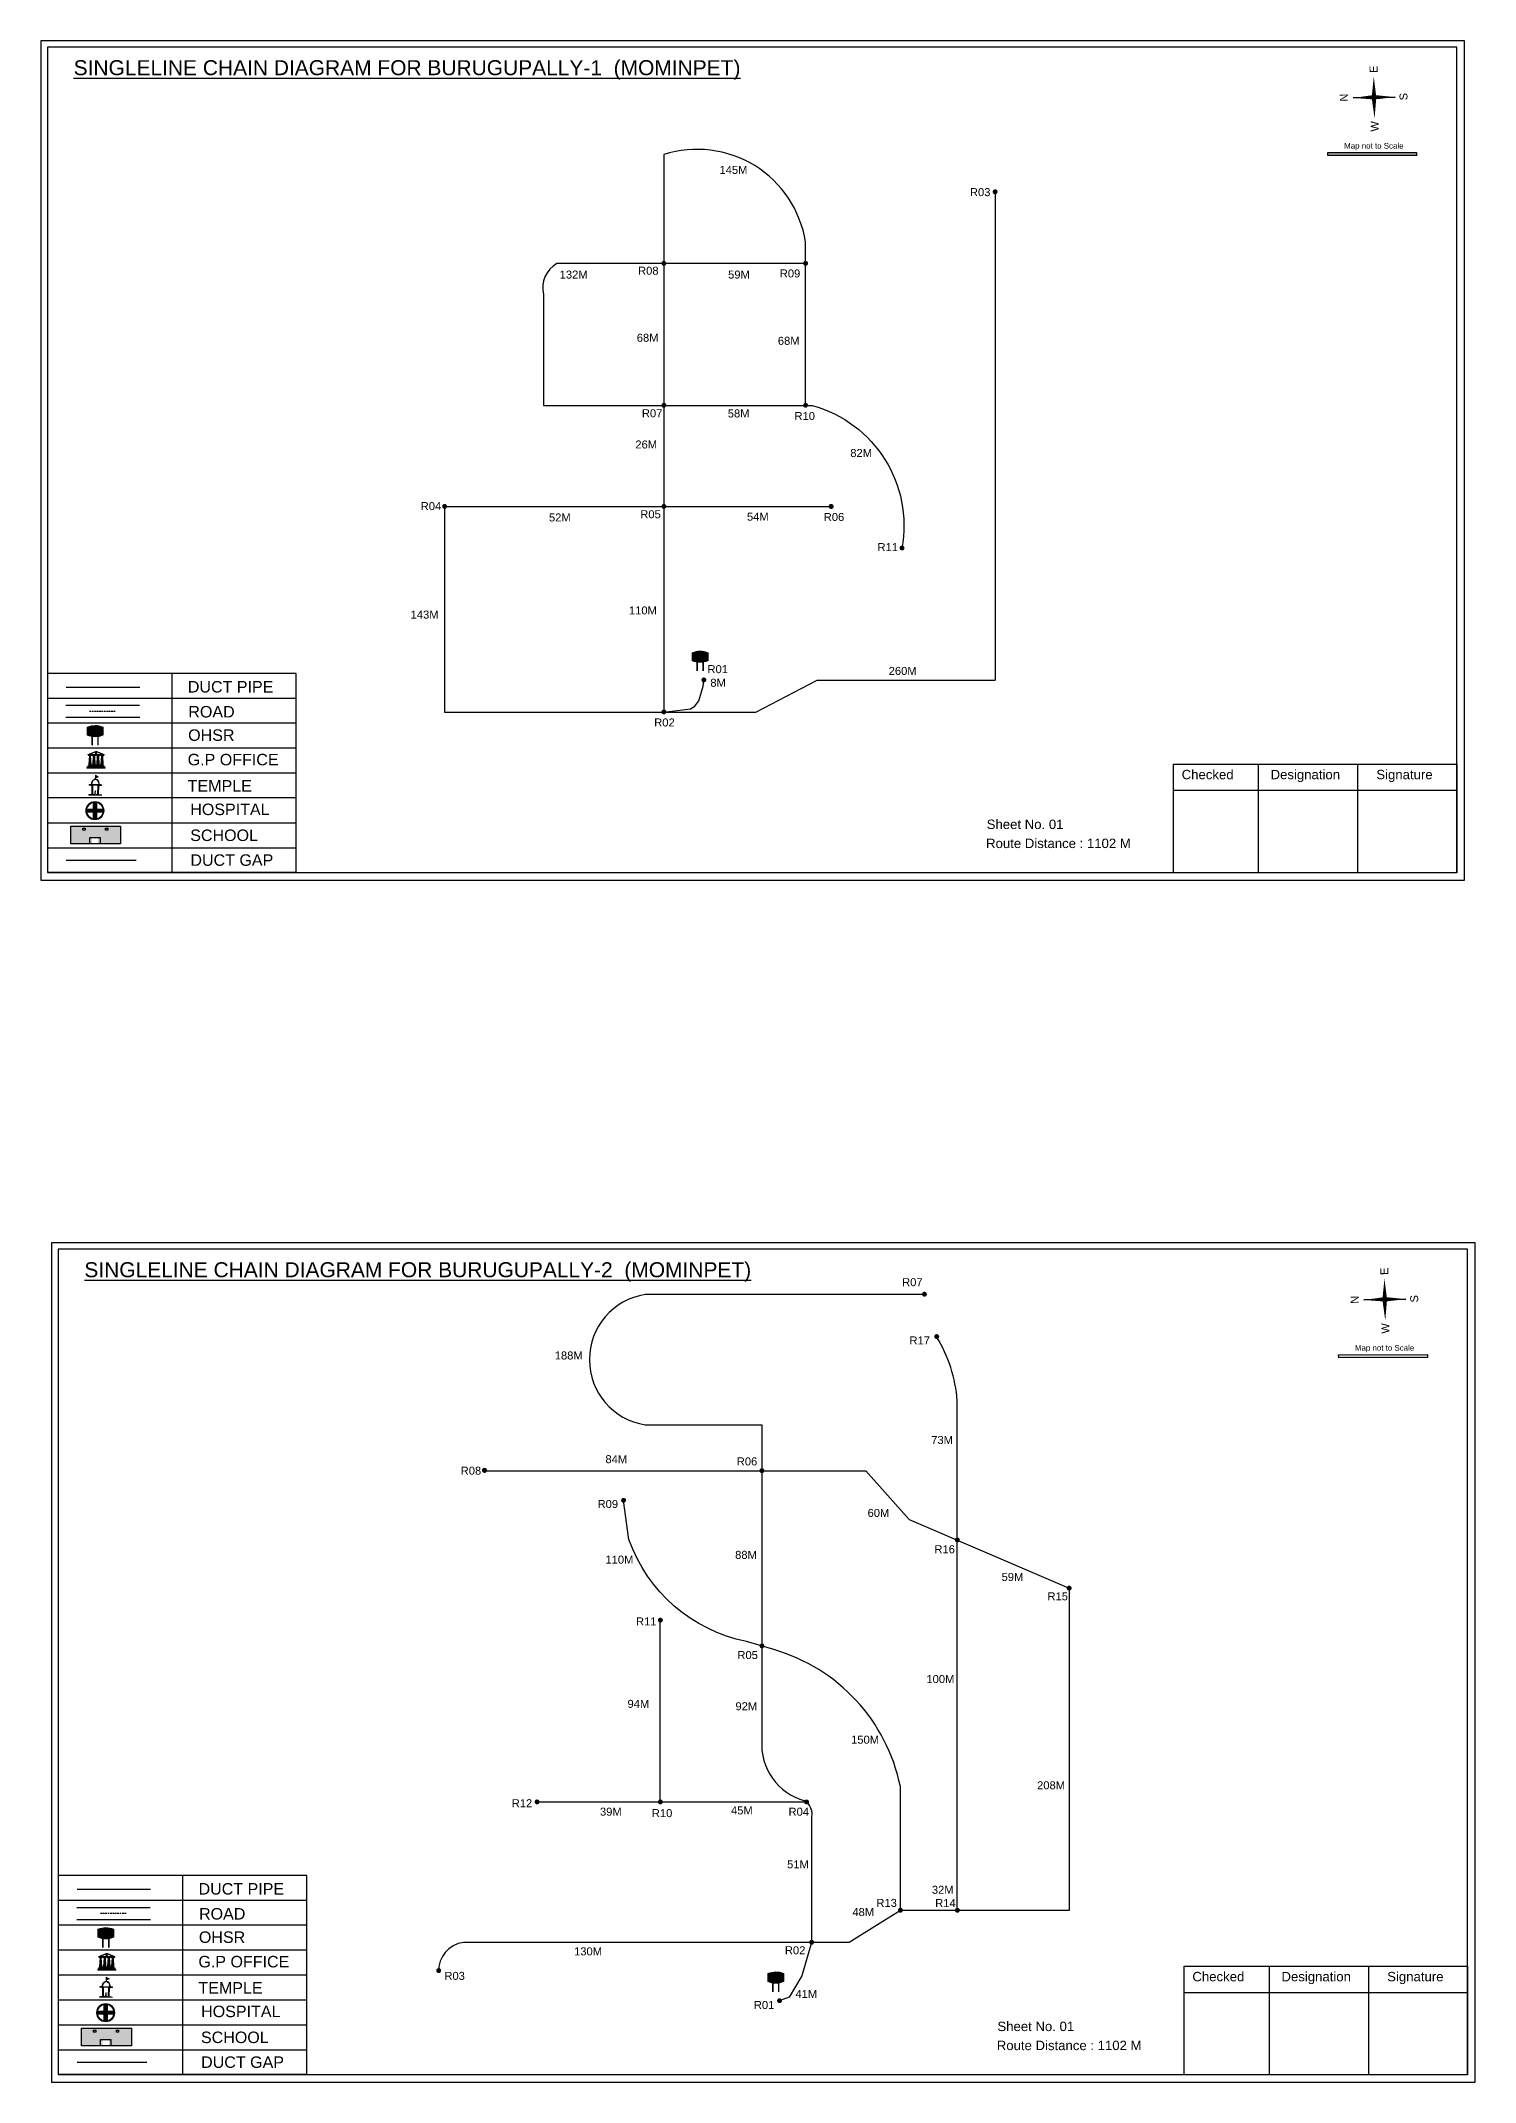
# Model space of a CAD drawing. Header units: inches. Extents: x 1684 to 5443, y 643 to 3286.
# Drawn here: x 1684 to 2581, y 2011 to 3286 of the extents above; entities that cross this region are included whole.
import ezdxf

# ---------------------------------------------------------------- set-up
doc = ezdxf.new("R2010")
doc.units = ezdxf.units.IN
doc.header["$MEASUREMENT"] = 0
doc.linetypes.add('DASHEDX2', pattern=[1.5, 1, -0.5])
for name, color, linetype in [('LANDMARK', 7, 'Continuous'), ('OHT', 7, 'Continuous'), ('pipe', 5, 'Continuous')]:
    doc.layers.add(name, color=color, linetype=linetype)
doc.styles.get("Standard").update_dxf_attribs({"font": 'arial.ttf'})

# ---------------------------------------------------------------- blocks, each defined once
blk = doc.blocks.new('OHT')
at = {"linetype": 'Continuous', "lineweight": 0, "true_color": 0x0ffffc}
blk.add_hatch(color=4, dxfattribs=at).paths.add_polyline_path([(0.01, 1), (0, 1, 0.101323), (-0.4, 0.92), (-0.4, 0.52, 0.194075), (0.4, 0.52), (0.4, 0.92, 0.097877)])
at = {"color": 4, "linetype": 'Continuous', "lineweight": 0, "true_color": 0x0ffffc, "flags": 128}
for points in [[(-0.4, 0.52), (-0.4, 0.92)], [(0.4, 0.52), (0.4, 0.92)]]:
    blk.add_lwpolyline(points, dxfattribs=at)
at = {"color": 4, "linetype": 'Continuous', "lineweight": 0, "true_color": 0x0ffffc, "const_width": 0.075, "flags": 128}
for points in [[(-0.15, 0), (-0.15, 0.48)], [(0.15, 0), (0.15, 0.47)]]:
    blk.add_lwpolyline(points, dxfattribs=at)
at = {"color": 4, "linetype": 'Continuous', "lineweight": 0, "true_color": 0x0ffffc}
for centre, radius, start, end in [((0.01, -0.02), 1.02, 67.3109, 113.4711), ((0, 1.51), 1.07, 247.7682, 291.7007)]:
    blk.add_arc(centre, radius, start, end, dxfattribs=at)
blk = doc.blocks.new('Government_Office')
at = {"linetype": 'Continuous', "lineweight": 0, "true_color": 0xff0000}
for points in [[(-0.5, 0.05), (0.5, 0.05), (0.5, 0), (-0.5, 0)], [(-0.45, 0.08), (-0.45, 0.12), (0.45, 0.12), (0.45, 0.08)], [(-0.4, 0.14), (-0.4, 0.18), (0.4, 0.18), (0.4, 0.14)]]:
    blk.add_hatch(color=1, dxfattribs=at).paths.add_polyline_path(points)
h = blk.add_hatch(color=1, dxfattribs=at)
h.paths.add_polyline_path([(0.44, 0.72), (0.45, 0.75), (0, 0.93), (-0.45, 0.75), (-0.44, 0.72)])
h.paths.add_polyline_path([(0.36, 0.75), (-0.36, 0.75), (0, 0.9)], flags=16)
h.paths.add_polyline_path([(0, 0.78, -1), (0, 0.87, -1)], flags=0)
h = blk.add_hatch(color=1, dxfattribs=at)
edge = h.paths.add_edge_path()
edge.add_line((-0.27, 0.2), (-0.3, 0.68))
edge.add_line((-0.3, 0.68), (-0.29, 0.68))
edge.add_arc((-0.28, 0.69), 0.0176, 225.304, 441.5659)
edge.add_line((-0.28, 0.7), (-0.39, 0.7))
edge.add_arc((-0.39, 0.69), 0.0176, 98.4341, 314.696)
edge.add_line((-0.38, 0.68), (-0.37, 0.68))
edge.add_line((-0.37, 0.68), (-0.4, 0.2))
edge.add_line((-0.4, 0.2), (-0.27, 0.2))
h = blk.add_hatch(color=1, dxfattribs=at)
edge = h.paths.add_edge_path()
edge.add_line((-0.05, 0.2), (-0.07, 0.68))
edge.add_line((-0.07, 0.68), (-0.07, 0.68))
edge.add_arc((-0.05, 0.69), 0.0176, 225.304, 441.5659)
edge.add_line((-0.05, 0.7), (-0.17, 0.7))
edge.add_arc((-0.17, 0.69), 0.0176, 98.4341, 314.696)
edge.add_line((-0.16, 0.68), (-0.15, 0.68))
edge.add_line((-0.15, 0.68), (-0.18, 0.2))
edge.add_line((-0.18, 0.2), (-0.05, 0.2))
h = blk.add_hatch(color=1, dxfattribs=at)
edge = h.paths.add_edge_path()
edge.add_arc((0, 0.83), 0.0467, 90, 270)
edge.add_arc((0, 0.83), 0.0467, 270, 450)
h = blk.add_hatch(color=1, dxfattribs=at)
edge = h.paths.add_edge_path()
edge.add_line((0.18, 0.2), (0.15, 0.68))
edge.add_line((0.15, 0.68), (0.16, 0.68))
edge.add_arc((0.17, 0.69), 0.0176, 225.304, 441.5659)
edge.add_line((0.17, 0.7), (0.05, 0.7))
edge.add_arc((0.05, 0.69), 0.0176, 98.4341, 314.696)
edge.add_line((0.07, 0.68), (0.07, 0.68))
edge.add_line((0.07, 0.68), (0.05, 0.2))
edge.add_line((0.05, 0.2), (0.18, 0.2))
h = blk.add_hatch(color=1, dxfattribs=at)
edge = h.paths.add_edge_path()
edge.add_line((0.4, 0.2), (0.37, 0.68))
edge.add_line((0.37, 0.68), (0.38, 0.68))
edge.add_arc((0.39, 0.69), 0.0176, 225.304, 441.5659)
edge.add_line((0.4, 0.7), (0.28, 0.7))
edge.add_arc((0.28, 0.69), 0.0176, 98.4341, 314.696)
edge.add_line((0.29, 0.68), (0.3, 0.68))
edge.add_line((0.3, 0.68), (0.27, 0.2))
edge.add_line((0.27, 0.2), (0.4, 0.2))
at = {"color": 1, "linetype": 'Continuous', "lineweight": 0, "true_color": 0xff0000, "flags": 128}
for points in [[(-0.5, 0.05), (0.5, 0.05), (0.5, 0), (-0.5, 0)], [(-0.45, 0.75), (-0.44, 0.72), (0.44, 0.72), (0.45, 0.75), (0, 0.93)], [(-0.45, 0.08), (-0.45, 0.12), (0.45, 0.12), (0.45, 0.08)], [(-0.4, 0.14), (-0.4, 0.18), (0.4, 0.18), (0.4, 0.14)], [(-0.36, 0.75), (0.36, 0.75), (0, 0.9)]]:
    blk.add_lwpolyline(points, close=True, dxfattribs=at)
for points in [[(-0.27, 0.2), (-0.3, 0.68), (-0.29, 0.68, 1.379694), (-0.28, 0.7), (-0.39, 0.7, 1.379694), (-0.38, 0.68), (-0.37, 0.68), (-0.4, 0.2)], [(-0.05, 0.2), (-0.07, 0.68), (-0.07, 0.68, 1.379694), (-0.05, 0.7), (-0.17, 0.7, 1.379694), (-0.16, 0.68), (-0.15, 0.68), (-0.18, 0.2)], [(0, 0.87, 1), (0, 0.78, 1)], [(0.18, 0.2), (0.15, 0.68), (0.16, 0.68, 1.379694), (0.17, 0.7), (0.05, 0.7, 1.379694), (0.07, 0.68), (0.07, 0.68), (0.05, 0.2)], [(0.4, 0.2), (0.37, 0.68), (0.38, 0.68, 1.379694), (0.4, 0.7), (0.28, 0.7, 1.379694), (0.29, 0.68), (0.3, 0.68), (0.27, 0.2)]]:
    blk.add_lwpolyline(points, format="xyb", close=True, dxfattribs=at)
blk = doc.blocks.new('Temple')
at = {"linetype": 'Continuous', "lineweight": 0, "true_color": 0xff0000}
h = blk.add_hatch(color=1, dxfattribs=at)
edge = h.paths.add_edge_path()
edge.add_line((0.17, 0.49), (0.22, 0.49))
edge.add_line((0.22, 0.49), (0.22, 0.5))
edge.add_line((0.22, 0.5), (0.31, 0.5))
edge.add_line((0.31, 0.5), (0.31, 0.53))
edge.add_line((0.31, 0.53), (0.26, 0.53))
edge.add_line((0.26, 0.53), (0.26, 0.54))
edge.add_line((0.26, 0.54), (0.2, 0.54))
edge.add_spline(control_points=[(0.2, 0.54), (0.2, 0.59), (0.19, 0.64), (0.14, 0.74), (0.09, 0.79), (0.03, 0.8), (0.02, 0.81), (0.01, 0.81)], knot_values=[4.712389, 4.712389, 4.712389, 4.712389, 5.278166, 5.278166, 6.117402, 6.117402, 6.223801, 6.223801, 6.223801, 6.223801], degree=3, periodic=0)
edge.add_line((0.01, 0.81), (0.01, 0.79))
edge.add_line((0.01, 0.79), (-0.01, 0.79))
edge.add_line((-0.01, 0.79), (-0.01, 0.81))
edge.add_spline(control_points=[(-0.01, 0.81), (-0.05, 0.8), (-0.1, 0.78), (-0.17, 0.7), (-0.2, 0.63), (-0.2, 0.55), (-0.2, 0.55), (-0.2, 0.54)], knot_values=[6.343965, 6.343965, 6.343965, 6.343965, 6.956638, 6.956638, 7.795874, 7.795874, 7.853982, 7.853982, 7.853982, 7.853982], degree=3, periodic=0)
edge.add_line((-0.2, 0.54), (-0.26, 0.54))
edge.add_line((-0.26, 0.54), (-0.26, 0.53))
edge.add_line((-0.26, 0.53), (-0.31, 0.53))
edge.add_line((-0.31, 0.53), (-0.31, 0.5))
edge.add_line((-0.31, 0.5), (-0.22, 0.5))
edge.add_line((-0.22, 0.5), (-0.22, 0.49))
edge.add_line((-0.22, 0.49), (-0.17, 0.49))
edge.add_line((-0.17, 0.49), (-0.17, 0.07))
edge.add_arc((-0.2, 0.07), 0.03, -90, 0, ccw=False)
edge.add_line((-0.2, 0.04), (-0.26, 0.04))
edge.add_line((-0.26, 0.04), (-0.26, 0.03))
edge.add_line((-0.26, 0.03), (-0.31, 0.03))
edge.add_line((-0.31, 0.03), (-0.31, 0))
edge.add_line((-0.31, 0), (0.31, 0))
edge.add_line((0.31, 0), (0.31, 0.03))
edge.add_line((0.31, 0.03), (0.26, 0.03))
edge.add_line((0.26, 0.03), (0.26, 0.04))
edge.add_line((0.26, 0.04), (0.2, 0.04))
edge.add_arc((0.2, 0.07), 0.03, 180, 270, ccw=False)
edge.add_line((0.17, 0.07), (0.17, 0.49))
h.paths.add_polyline_path([(0.12, 0.07, -0.414214), (0.1, 0.04), (0.05, 0.04), (0.05, 0.03), (-0.05, 0.03), (-0.05, 0.04), (-0.1, 0.04, -0.414214), (-0.12, 0.07), (-0.12, 0.5), (0.12, 0.5)], flags=16)
edge = h.paths.add_edge_path(flags=16)
edge.add_ellipse((0, 0.54), major_axis=(0, 0.242), ratio=0.722808, start_angle=270, end_angle=450, ccw=False)
edge.add_line((0.17, 0.54), (-0.17, 0.54))
h.paths.add_polyline_path([(0.01, 0.23), (0.01, 0.07), (-0.01, 0.07), (-0.01, 0.23)], flags=0)
at = {"linetype": 'Continuous', "lineweight": 0, "true_color": 0xe66000}
blk.add_hatch(color=32, dxfattribs=at).paths.add_polyline_path([(-0.01, 1), (0.15, 0.93), (0, 0.85)])
at = {"linetype": 'Continuous', "lineweight": 0, "true_color": 0xff0000}
h = blk.add_hatch(color=1, dxfattribs=at)
edge = h.paths.add_edge_path()
edge.add_line((0.01, 0.86), (0, 0.85))
edge.add_line((0, 0.85), (0, 0.93))
edge.add_line((0, 0.93), (-0.01, 0.93))
edge.add_line((-0.01, 0.93), (-0.01, 0.81))
edge.add_spline(control_points=[(-0.01, 0.81), (0, 0.81), (0, 0.81), (0.01, 0.81)], knot_values=[6.223801, 6.223801, 6.223801, 6.223801, 6.343965, 6.343965, 6.343965, 6.343965], degree=3, periodic=0)
edge.add_line((0.01, 0.81), (0.01, 0.86))
h = blk.add_hatch(color=1, dxfattribs=at)
edge = h.paths.add_edge_path()
edge.add_line((0.01, 0.79), (0.01, 0.81))
edge.add_spline(control_points=[(0.01, 0.81), (0, 0.81), (0, 0.81), (-0.01, 0.81)], knot_values=[6.223801, 6.223801, 6.223801, 6.223801, 6.343965, 6.343965, 6.343965, 6.343965], degree=3, periodic=0)
edge.add_line((-0.01, 0.81), (-0.01, 0.79))
edge.add_line((-0.01, 0.79), (0.01, 0.79))
at = {"color": 1, "linetype": 'Continuous', "lineweight": 0, "true_color": 0xff0000, "flags": 128}
blk.add_lwpolyline([(0.2, 0.54), (0.26, 0.54), (0.26, 0.53), (0.31, 0.53), (0.31, 0.5), (0.22, 0.5), (0.22, 0.49), (0.17, 0.49), (0.17, 0.07, 0.414214), (0.2, 0.04), (0.26, 0.04), (0.26, 0.03), (0.31, 0.03), (0.31, 0), (-0.31, 0), (-0.31, 0.03), (-0.26, 0.03), (-0.26, 0.04), (-0.2, 0.04, 0.414214), (-0.17, 0.07), (-0.17, 0.49), (-0.22, 0.49), (-0.22, 0.5), (-0.31, 0.5), (-0.31, 0.53), (-0.26, 0.53), (-0.26, 0.54), (-0.2, 0.54)], format="xyb", dxfattribs=at)
blk.add_lwpolyline([(-0.17, 0.54), (0.17, 0.54)], dxfattribs=at)
blk.add_lwpolyline([(0.12, 0.5), (0.12, 0.07, -0.414214), (0.1, 0.04), (0.05, 0.04), (0.05, 0.03), (-0.05, 0.03), (-0.05, 0.04), (-0.1, 0.04, -0.414214), (-0.12, 0.07), (-0.12, 0.5)], format="xyb", close=True, dxfattribs=at)
at = {"color": 32, "linetype": 'Continuous', "lineweight": 0, "true_color": 0xe66000, "flags": 128}
blk.add_lwpolyline([(-0.01, 1), (0.15, 0.93), (0, 0.85), (-0.01, 1)], dxfattribs=at)
at = {"color": 1, "linetype": 'Continuous', "lineweight": 0, "true_color": 0xff0000, "flags": 128}
for points in [[(0.01, 0.93), (-0.01, 0.93), (-0.01, 0.79), (0.01, 0.79)], [(0.01, 0.23), (-0.01, 0.23), (-0.01, 0.07), (0.01, 0.07)]]:
    blk.add_lwpolyline(points, close=True, dxfattribs=at)
at = {"color": 1, "linetype": 'Continuous', "lineweight": 0, "true_color": 0xff0000}
blk.add_ellipse((0, 0.54), major_axis=(0, 0.242), ratio=0.722808, start_param=4.712389, end_param=7.853982, dxfattribs=at)
blk.add_open_spline([(0.2, 0.54), (0.2, 0.59), (0.19, 0.64), (0.14, 0.74), (0.09, 0.79), (-0.02, 0.82), (-0.08, 0.79), (-0.17, 0.7), (-0.2, 0.63), (-0.2, 0.55), (-0.2, 0.55), (-0.2, 0.54)], degree=3, knots=[4.712389, 4.712389, 4.712389, 4.712389, 5.278166, 5.278166, 6.117402, 6.117402, 6.956638, 6.956638, 7.795874, 7.795874, 7.853982, 7.853982, 7.853982, 7.853982], dxfattribs=at)
blk = doc.blocks.new('*U9')
at = {"color": 0, "linetype": 'DASHEDX2', "transparency": 16777216}
blk.add_line((-8.2, 0), (8, 0), dxfattribs=at)
blk = doc.blocks.new('Hospital')
at = {"linetype": 'Continuous', "lineweight": 0, "true_color": 0x000000}
h = blk.add_hatch(color=18, dxfattribs=at)
h.paths.add_polyline_path([(-0.5, 0, 1), (0.5, 0, 1)])
h.paths.add_polyline_path([(0.45, 0, -1), (-0.45, 0, -1)], flags=16)
at = {"linetype": 'Continuous', "true_color": 0xff0000}
blk.add_hatch(color=1, dxfattribs=at).paths.add_polyline_path([(-0.39, 0.08), (-0.08, 0.08), (-0.08, 0.39), (0.08, 0.39), (0.08, 0.08), (0.39, 0.08), (0.39, -0.08), (0.08, -0.08), (0.08, -0.39), (-0.08, -0.39), (-0.08, -0.08), (-0.39, -0.08)])
at = {"color": 1, "linetype": 'Continuous', "true_color": 0xff0000, "flags": 128}
blk.add_lwpolyline([(-0.39, 0.08), (-0.08, 0.08), (-0.08, 0.39), (0.08, 0.39), (0.08, 0.08), (0.39, 0.08), (0.39, -0.08), (0.08, -0.08), (0.08, -0.39), (-0.08, -0.39), (-0.08, -0.08), (-0.39, -0.08)], close=True, dxfattribs=at)
at = {"color": 18, "linetype": 'Continuous', "lineweight": 0, "true_color": 0x000000}
for radius in [0.5, 0.446]:
    blk.add_circle((0, 0), radius, dxfattribs=at)
blk = doc.blocks.new('*U11')
at = {"color": 0, "linetype": 'DASHEDX2', "transparency": 16777216}
blk.add_line((-8.2, 0), (8, 0), dxfattribs=at)

msp = doc.modelspace()

# ---------------------------------------------------------------- hatches: boundary and pattern name
at = {"true_color": 0x0093dd}
h = msp.add_hatch(color=142, dxfattribs=at)
h.dxf.hatch_style = 1
h.paths.add_polyline_path([(2488.6, 3216.4), (2488.6, 3214.5), (2544.1, 3214.7), (2544.1, 3216.5)])
at = {"ltscale": 0.5}
h = msp.add_hatch(color=5, dxfattribs=at)
h.dxf.hatch_style = 1
h.paths.add_polyline_path([(2282.1, 3191.9, 1), (2279, 3191.9, 1)])
h = msp.add_hatch(color=5, dxfattribs=at)
h.dxf.hatch_style = 1
h.paths.add_polyline_path([(2075, 3147.2, 1), (2071.9, 3147.2, 1)])
h = msp.add_hatch(color=5, dxfattribs=at)
h.dxf.hatch_style = 1
h.paths.add_polyline_path([(2163.6, 3147.2, 1), (2160.5, 3147.2, 1)])
h = msp.add_hatch(color=5, dxfattribs=at)
h.dxf.hatch_style = 1
h.paths.add_polyline_path([(2075, 3058.5, 1), (2071.9, 3058.5, 1)])
h = msp.add_hatch(color=5, dxfattribs=at)
h.dxf.hatch_style = 1
h.paths.add_polyline_path([(2163.6, 3058.5, 1), (2160.5, 3058.5, 1)])
h = msp.add_hatch(color=5, dxfattribs=at)
h.dxf.hatch_style = 1
h.paths.add_polyline_path([(1937.9, 2995.3, 1), (1934.8, 2995.3, 1)])
h = msp.add_hatch(color=5, dxfattribs=at)
h.dxf.hatch_style = 1
h.paths.add_polyline_path([(2075, 2995.3, 1), (2071.9, 2995.3, 1)])
h = msp.add_hatch(color=5, dxfattribs=at)
h.dxf.hatch_style = 1
h.paths.add_polyline_path([(2179.6, 2995.3, 1), (2176.4, 2995.3, 1)])
h = msp.add_hatch(color=5, dxfattribs=at)
h.dxf.hatch_style = 1
h.paths.add_polyline_path([(2223.9, 2969.3, 1), (2220.8, 2969.3, 1)])
h = msp.add_hatch(color=5, dxfattribs=at)
h.dxf.hatch_style = 1
h.paths.add_polyline_path([(2100, 2886.9, 1), (2096.9, 2886.9, 1)])
h = msp.add_hatch(color=5, dxfattribs=at)
h.dxf.hatch_style = 1
h.paths.add_polyline_path([(2075, 2866.9, 1), (2071.9, 2866.9, 1)])
at = {"true_color": 0xc8c92d}
h = msp.add_hatch(color=52, dxfattribs=at)
h.dxf.hatch_style = 1
h.paths.add_polyline_path([(1708.8, 2795.5), (1702.7, 2795.5), (1702.7, 2784.4), (1708.8, 2784.4)])
h.paths.add_polyline_path([(1733.7, 2795.5), (1727.5, 2795.5), (1727.5, 2784.4), (1733.7, 2784.4)])
at = {"true_color": 0x293189}
h = msp.add_hatch(color=177, dxfattribs=at)
h.dxf.hatch_style = 1
h.paths.add_polyline_path([(1727.5, 2795.5), (1708.8, 2795.5), (1708.8, 2784.4), (1715.8, 2784.4), (1715.8, 2788), (1719.7, 2788), (1719.7, 2784.4), (1727.5, 2784.4)])
h.paths.add_polyline_path([(1711.5, 2793), (1710.1, 2793), (1710.1, 2794.2), (1711.5, 2794.2)], flags=16)
h.paths.add_polyline_path([(1724.4, 2793), (1724.4, 2794.2), (1725.7, 2794.2), (1725.7, 2793)], flags=16)
at = {"ltscale": 0.5}
h = msp.add_hatch(color=5, dxfattribs=at)
h.dxf.hatch_style = 1
h.paths.add_polyline_path([(2237.9, 2503, 1), (2234.8, 2503, 1)])
h = msp.add_hatch(color=5, dxfattribs=at)
h.dxf.hatch_style = 1
h.paths.add_polyline_path([(2245.6, 2476.5, 1), (2242.5, 2476.5, 1)])
at = {"true_color": 0x0093dd}
h = msp.add_hatch(color=142, dxfattribs=at)
h.dxf.hatch_style = 1
h.paths.add_polyline_path([(2495.3, 2465.2), (2495.4, 2463.3), (2550.9, 2463.5), (2550.9, 2465.3)])
at = {"ltscale": 0.5}
h = msp.add_hatch(color=5, dxfattribs=at)
h.dxf.hatch_style = 1
h.paths.add_polyline_path([(1962.9, 2392.9, 1), (1959.7, 2392.9, 1)])
h = msp.add_hatch(color=5, dxfattribs=at)
h.dxf.hatch_style = 1
h.paths.add_polyline_path([(2136.3, 2392.7, 1), (2133.2, 2392.7, 1)])
h = msp.add_hatch(color=5, dxfattribs=at)
h.dxf.hatch_style = 1
h.paths.add_polyline_path([(2049.8, 2374.2, 1), (2046.7, 2374.2, 1)])
h = msp.add_hatch(color=5, dxfattribs=at)
h.dxf.hatch_style = 1
h.paths.add_polyline_path([(2258.5, 2349.4, 1), (2255.4, 2349.4, 1)])
h = msp.add_hatch(color=5, dxfattribs=at)
h.dxf.hatch_style = 1
h.paths.add_polyline_path([(2328.4, 2319.3, 1), (2325.3, 2319.3, 1)])
h = msp.add_hatch(color=5, dxfattribs=at)
h.dxf.hatch_style = 1
h.paths.add_polyline_path([(2072.8, 2299.3, 1), (2069.7, 2299.3, 1)])
h = msp.add_hatch(color=5, dxfattribs=at)
h.dxf.hatch_style = 1
h.paths.add_polyline_path([(2136.3, 2283.2, 1), (2133.2, 2283.2, 1)])
h = msp.add_hatch(color=5, dxfattribs=at)
h.dxf.hatch_style = 1
h.paths.add_polyline_path([(1995.7, 2185.7, 1), (1992.6, 2185.7, 1)])
h = msp.add_hatch(color=5, dxfattribs=at)
h.dxf.hatch_style = 1
h.paths.add_polyline_path([(2072.8, 2185.7, 1), (2069.7, 2185.7, 1)])
h = msp.add_hatch(color=5, dxfattribs=at)
h.dxf.hatch_style = 1
h.paths.add_polyline_path([(2164.2, 2185.7, 1), (2161.1, 2185.7, 1)])
h = msp.add_hatch(color=5, dxfattribs=at)
h.dxf.hatch_style = 1
h.paths.add_polyline_path([(2222.9, 2118, 1), (2219.8, 2118, 1)])
h = msp.add_hatch(color=5, dxfattribs=at)
h.dxf.hatch_style = 1
h.paths.add_polyline_path([(2258.5, 2118, 1), (2255.4, 2118, 1)])
h = msp.add_hatch(color=5, dxfattribs=at)
h.dxf.hatch_style = 1
h.paths.add_polyline_path([(2167.4, 2098, 1), (2164.3, 2098, 1)])
h = msp.add_hatch(color=5, dxfattribs=at)
h.dxf.hatch_style = 1
h.paths.add_polyline_path([(1934.2, 2080.3, 1), (1931.1, 2080.3, 1)])
h = msp.add_hatch(color=5, dxfattribs=at)
h.dxf.hatch_style = 1
h.paths.add_polyline_path([(2147.3, 2061.5, 1), (2144.2, 2061.5, 1)])
at = {"true_color": 0xc8c92d}
h = msp.add_hatch(color=52, dxfattribs=at)
h.dxf.hatch_style = 1
h.paths.add_polyline_path([(1715.5, 2044.3), (1709.4, 2044.3), (1709.4, 2033.2), (1715.5, 2033.2)])
h.paths.add_polyline_path([(1740.4, 2044.3), (1734.2, 2044.3), (1734.2, 2033.2), (1740.4, 2033.2)])
at = {"true_color": 0x293189}
h = msp.add_hatch(color=177, dxfattribs=at)
h.dxf.hatch_style = 1
h.paths.add_polyline_path([(1734.2, 2044.3), (1715.5, 2044.3), (1715.5, 2033.2), (1722.6, 2033.2), (1722.6, 2036.8), (1726.4, 2036.8), (1726.4, 2033.2), (1734.2, 2033.2)])
h.paths.add_polyline_path([(1718.2, 2041.8), (1716.8, 2041.8), (1716.8, 2043), (1718.2, 2043)], flags=16)
h.paths.add_polyline_path([(1731.1, 2041.8), (1731.1, 2043), (1732.5, 2043), (1732.5, 2041.8)], flags=16)

# ---------------------------------------------------------------- linework, layer by layer
for p, q in [((2530.7, 3251.1), (2504.4, 3250.6)), ((2504.4, 3250.6), (2530.7, 3251.1)), ((2530.7, 3251.1), (2504.4, 3250.6)), ((2517.6, 3250.9), (2530.7, 3251.1)), ((1688, 2890.9), (1688, 2767.7)), ((1765.7, 2890.9), (1765.7, 2766.5)), ((1843.5, 2875.3), (1688, 2875.3)), ((1699.6, 2871), (1745.5, 2871)), ((1843.5, 2859.8), (1688, 2859.8)), ((1699.6, 2863.5), (1745.8, 2863.5)), ((1843.5, 2844.2), (1688, 2844.2)), ((1843.5, 2828.7), (1688, 2828.7)), ((1843.5, 2813.1), (1688, 2813.1)), ((1688, 2797.6), (1843.5, 2797.6)), ((1688, 2782), (1843.5, 2782)), ((1688, 2767.7), (1688, 2766.5)), ((1688, 2767.4), (1688, 2766.5)), ((1843.5, 2766.5), (1688, 2766.5)), ((2537.4, 2499.9), (2511.1, 2499.4)), ((2511.1, 2499.4), (2537.4, 2499.9)), ((2537.4, 2499.9), (2511.1, 2499.4)), ((2524.3, 2499.7), (2537.4, 2499.9)), ((1694.7, 2139.7), (1694.7, 2016.5)), ((1772.5, 2139.7), (1772.5, 2015.3)), ((1850.2, 2124.1), (1694.7, 2124.1)), ((1706.3, 2119.8), (1752.2, 2119.8)), ((1850.2, 2108.6), (1694.7, 2108.6)), ((1706.3, 2112.3), (1752.5, 2112.3)), ((1850.2, 2093), (1694.7, 2093)), ((1850.2, 2077.5), (1694.7, 2077.5)), ((1850.2, 2061.9), (1694.7, 2061.9)), ((1694.7, 2046.4), (1850.2, 2046.4)), ((1694.7, 2030.8), (1850.2, 2030.8)), ((1694.7, 2016.5), (1694.7, 2015.3)), ((1694.7, 2016.2), (1694.7, 2015.3)), ((1850.2, 2015.3), (1694.7, 2015.3))]:
    msp.add_line(p, q)
at = {"color": 1}
for p, q in [((2504.4, 3250.6), (2517.6, 3250.9)), ((2511.1, 2499.4), (2524.3, 2499.7))]:
    msp.add_line(p, q, dxfattribs=at)
at = {"color": 242, "true_color": 0xcd2027}
for p, q in [((2445, 2834.3), (2445, 2766.4)), ((2507.2, 2834.3), (2507.2, 2766.4)), ((2392.1, 2817.9), (2569.3, 2817.9)), ((2451.8, 2083.1), (2451.8, 2015.2)), ((2514, 2083.1), (2514, 2015.2)), ((2398.8, 2066.7), (2576, 2066.7))]:
    msp.add_line(p, q, dxfattribs=at)
for points in [[(1683.9, 3286.3), (1683.9, 2761.8), (2574, 2761.8), (2574, 3286.3)], [(1688, 3282.2), (1688, 2766.5), (2569.3, 2766.5), (2569.3, 3282.2)], [(1733.7, 2795.5), (1733.7, 2784.4), (1702.7, 2784.4), (1702.7, 2795.5)], [(1711.5, 2794.2), (1711.5, 2793), (1710.1, 2793), (1710.1, 2794.2)], [(1724.4, 2793), (1724.4, 2794.2), (1725.7, 2794.2), (1725.7, 2793)], [(1690.6, 2535.1), (1690.6, 2010.6), (2580.7, 2010.6), (2580.7, 2535.1)], [(1694.7, 2531.1), (1694.7, 2015.3), (2576, 2015.3), (2576, 2531.1)], [(1740.5, 2044.3), (1740.5, 2033.2), (1709.4, 2033.2), (1709.4, 2044.3)], [(1718.2, 2043), (1718.2, 2041.8), (1716.8, 2041.8), (1716.8, 2043)], [(1731.1, 2041.8), (1731.1, 2043), (1732.5, 2043), (1732.5, 2041.8)]]:
    msp.add_lwpolyline(points, close=True)
at = {"color": 142, "true_color": 0x0093dd}
for points in [[(2544.2, 3214.7), (2488.6, 3214.5), (2488.6, 3216.4), (2544.1, 3216.5), (2544.1, 3214.7)], [(2550.9, 2463.5), (2495.4, 2463.3), (2495.3, 2465.2), (2550.9, 2465.3), (2550.9, 2463.5)]]:
    msp.add_lwpolyline(points, dxfattribs=at)
for points in [[(1843.5, 2766.5), (1843.5, 2890.9), (1688, 2890.9)], [(1714.5, 2784.4), (1714.5, 2788.5), (1721, 2788.5), (1721, 2784.4)], [(1850.2, 2015.3), (1850.2, 2139.7), (1694.7, 2139.7)], [(1721.2, 2033.2), (1721.2, 2037.3), (1727.7, 2037.3), (1727.7, 2033.2)]]:
    msp.add_lwpolyline(points)
at = {"color": 242, "true_color": 0xcd2027}
for points in [[(2569.3, 2766.4), (2392.1, 2766.4), (2392.1, 2834.3), (2569.3, 2834.3)], [(2576, 2015.2), (2398.8, 2015.2), (2398.8, 2083.1), (2576, 2083.1)]]:
    msp.add_lwpolyline(points, close=True, dxfattribs=at)
for points in [[(2518.9, 3250.9), (2516, 3250.8), (2517.3, 3264)], [(2518.9, 3250.9), (2516, 3250.8), (2517.3, 3264)], [(2518.9, 3250.9), (2516, 3250.8), (2517.8, 3237.7)], [(2518.9, 3250.9), (2516, 3250.8), (2517.8, 3237.7)], [(2517.6, 3249.6), (2517.5, 3252.4), (2530.7, 3251.1)], [(2517.6, 3249.6), (2517.5, 3252.4), (2530.7, 3251.1)], [(2525.6, 2499.7), (2522.7, 2499.6), (2524, 2512.8)], [(2525.6, 2499.7), (2522.7, 2499.6), (2524, 2512.8)], [(2524.3, 2498.4), (2524.3, 2501.2), (2537.4, 2499.9)], [(2524.3, 2498.4), (2524.3, 2501.2), (2537.4, 2499.9)], [(2525.6, 2499.7), (2522.7, 2499.6), (2524.5, 2486.5)], [(2525.6, 2499.7), (2522.7, 2499.6), (2524.5, 2486.5)]]:
    msp.add_solid(points)
at = {"color": 1}
for points in [[(2517.6, 3249.6), (2517.5, 3252.4), (2504.4, 3250.6)], [(2517.6, 3249.6), (2517.5, 3252.4), (2504.4, 3250.6)], [(2524.3, 2498.4), (2524.3, 2501.2), (2511.1, 2499.4)], [(2524.3, 2498.4), (2524.3, 2501.2), (2511.1, 2499.4)]]:
    msp.add_solid(points, dxfattribs=at)
at = {"layer": 'OHT', "color": 5}
for p, q in [((1699.8, 2882.4), (1745.7, 2882.4)), ((1706.5, 2131.2), (1752.4, 2131.2))]:
    msp.add_line(p, q, dxfattribs=at)
at = {"layer": 'OHT', "color": 1}
for p, q in [((1699.8, 2774.2), (1743.4, 2774.2)), ((1706.5, 2023), (1750.1, 2023))]:
    msp.add_line(p, q, dxfattribs=at)
at = {"layer": 'pipe'}
for points in [[(2162, 3058.4), (2162, 3160.6, 0.459409), (2073.4, 3215.2, 0.397629)], [(2162, 3147.1), (2079.4, 3147.1), (2006.5, 3147.1, 0.332734), (1998.1, 3127.8), (1998.1, 3058.4)], [(1998.1, 3058.4), (2166.2, 3058.4, -0.38848), (2222.3, 2969.1)], [(2236.4, 2502.8), (2061.8, 2502.8, 0.857769), (2061.8, 2421.4), (2134.7, 2421.4), (2134.7, 2392.7)], [(2256.9, 2117.9), (2256.9, 2365.4), (2256.9, 2436.4, 0.118238), (2244, 2476.4)], [(2221.3, 2117.9), (2221.3, 2195.3, 0.279298), (2142.1, 2280.9), (2125, 2286, -0.263779), (2051.6, 2349.6), (2048.3, 2374)], [(2134.7, 2285.1), (2134.7, 2224.2, 0.359713), (2161.5, 2186.4, -0.296392), (2165.8, 2176.5), (2165.8, 2097.9)], [(2221.3, 2117.9), (2189.4, 2097.9), (1948.1, 2097.9, 0.387932), (1932.6, 2079.5)]]:
    msp.add_lwpolyline(points, format="xyb", dxfattribs=at)
for points in [[(2073.4, 3215.2), (2073.4, 2866.8)], [(2280.6, 3191.7), (2280.6, 2886.8)], [(1936.3, 2995.2), (1936.3, 2866.8)], [(1936.3, 2995.2), (2178, 2995.2)], [(1936.3, 2866.8), (2130.9, 2866.8), (2169.2, 2886.8)], [(2073.4, 2866.8), (2090, 2868.8), (2092.7, 2870.5), (2095.4, 2873.9), (2098.1, 2882.9), (2098.5, 2886.7)], [(2169.2, 2886.8), (2280.6, 2886.8)], [(1961.2, 2392.7), (2127.7, 2392.7), (2148.7, 2392.7)], [(2134.7, 2392.7), (2134.7, 2283.1)], [(2148.7, 2392.7), (2199.8, 2392.7), (2226.8, 2362.2)], [(2226.8, 2362.2), (2326.8, 2319.2), (2326.8, 2117.9), (2221.3, 2117.9)], [(2071.2, 2185.6), (2071.2, 2299.2)], [(2162.6, 2185.6), (1994.1, 2185.6)], [(2165.8, 2097.9), (2159.6, 2077), (2151.7, 2063.7), (2145.5, 2061.3)]]:
    msp.add_lwpolyline(points, dxfattribs=at)

# ---------------------------------------------------------------- block references
at = {"linetype": 'DASHEDX2'}
for name, p in [('*U9', (1722.6, 2867.3)), ('*U11', (1729.4, 2116.1))]:
    msp.add_blockref(name, p, dxfattribs=at)
at = {"layer": 'LANDMARK'}
for name, p, xscale, yscale, zscale in [('Government_Office', (1718.4, 2831.8), 11.32114773247135, 11.32114773247135, 11.32114773247135), ('Hospital', (1717.7, 2805.2), 11.41772014427468, 11.41772014427468, 11.41772014427468), ('Government_Office', (1725.1, 2080.6), 11.32114773247135, 11.32114773247135, 11.32114773247135), ('Hospital', (1724.4, 2054), 11.41772014427468, 11.41772014427468, 11.41772014427468)]:
    msp.add_blockref(name, p, dxfattribs=dict(at, xscale=xscale, yscale=yscale, zscale=zscale))
at = {"layer": 'LANDMARK', "xscale": 12.62452535729322, "yscale": 12.62452535729322, "zscale": 12.62452535729322, "rotation": 358.3713438591284}
for p in [(1717.8, 2814.7), (1724.5, 2063.5)]:
    msp.add_blockref('Temple', p, dxfattribs=at)
at = {"layer": 'OHT', "xscale": 12.45189723782068, "yscale": 12.45189723782068, "zscale": 12.45189723782068}
for p in [(2096.1, 2892.4), (1717.8, 2845.9), (1724.5, 2094.7), (2143.4, 2067)]:
    msp.add_blockref('OHT', p, dxfattribs=at)

# ---------------------------------------------------------------- texts
at = {"color": 242, "true_color": 0xcd2027}
for s, p in [('%%USINGLELINE CHAIN DIAGRAM FOR BURUGUPALLY-1  (MOMINPET)', (1704.4, 3264.8)), ('%%USINGLELINE CHAIN DIAGRAM FOR BURUGUPALLY-2  (MOMINPET)', (1711.1, 2513.6))]:
    msp.add_text(s, height=9.375, dxfattribs=at).set_placement(p)
for s, p in [('E', (2519.7, 3266.2)), ('S', (2538.4, 3249.1)), ('N', (2501.1, 3248.3)), ('W', (2520.4, 3229.6)), ('E', (2526.4, 2515)), ('N', (2507.9, 2497.1)), ('S', (2545.1, 2497.9)), ('W', (2527.1, 2478.4))]:
    msp.add_text(s, height=4.95, rotation=91.0063).set_placement(p)
for s, height, p in [('Map not to Scale', 3.542, (2498.8, 3218.9)), ('145M', 5, (2108.2, 3203.1)), ('R03', 5, (2264.8, 3189.2)), ('132M', 5, (2008.3, 3137.7)), ('R08', 5, (2057.3, 3140.1)), ('59M', 5, (2113.6, 3137.7)), ('R09', 5, (2145.9, 3138.4)), ('68M', 5, (2056.5, 3098.2)), ('68M', 5, (2144.7, 3096.3)), ('R07', 5, (2059.7, 3051)), ('58M', 5, (2113.4, 3050.9)), ('R10', 5, (2155.1, 3049.3)), ('26M', 5, (2055.6, 3031.5)), ('82M', 5, (2190, 3026.2)), ('R04', 5, (1921.4, 2993)), ('52M', 5, (2001.6, 2985.9)), ('R05', 5, (2058.7, 2987.9)), ('54M', 5, (2125.4, 2986.4)), ('R06', 5, (2173.4, 2986.2)), ('R11', 5, (2207, 2967.4)), ('143M', 5, (1915.1, 2925.2)), ('110M', 5, (2051.6, 2927.8)), ('R01', 5, (2100.7, 2891.1)), ('DUCT PIPE', 7.18, (1775.8, 2879)), ('8M', 5, (2102.5, 2882.6)), ('260M', 5, (2214, 2890)), ('ROAD ', 7.18, (1776.1, 2863.4)), ('R02', 5, (2067.4, 2857.8)), ('OHSR', 7.18, (1776, 2848.8)), ('G.P OFFICE', 7.18, (1775.7, 2833.5)), ('TEMPLE', 7.18, (1775.7, 2817.1)), ('Checked', 5.89, (2397.2, 2824.8)), ('Designation', 5.886, (2452.8, 2824.8)), ('Signature', 5.89, (2518.9, 2824.8)), ('HOSPITAL', 7.18, (1777.3, 2802.4)), ('Sheet No. 01', 5.886, (2275.3, 2793.7)), ('SCHOOL', 7.18, (1777.3, 2786.2)), ('Route Distance : 1102 M', 5.886, (2274.9, 2781.8)), ('DUCT GAP', 7.18, (1777.4, 2770.7)), ('R07', 5, (2222.4, 2508)), ('R17', 5, (2227, 2471.6)), ('188M', 5, (2005.2, 2462.2)), ('Map not to Scale', 3.542, (2505.5, 2467.7)), ('73M', 5, (2240.6, 2409.4)), ('84M', 5, (2036.9, 2397.4)), ('R06', 5, (2119, 2396)), ('R08', 5, (1946.4, 2390.2)), ('R09', 5, (2032, 2369.4)), ('60M', 5, (2200.8, 2363.8)), ('110M', 5, (2036.9, 2334.6)), ('88M', 5, (2118, 2337.6)), ('R16', 5, (2242.6, 2341.1)), ('59M', 5, (2284.6, 2323.8)), ('R15', 5, (2313.3, 2311.7)), ('R11', 5, (2056, 2296)), ('R05', 5, (2119.4, 2275)), ('100M', 5, (2237.6, 2260)), ('94M', 5, (2050.7, 2244.5)), ('92M', 5, (2118.2, 2243)), ('150M', 5, (2190.5, 2222.1)), ('208M', 5, (2306.8, 2193.6)), ('R12', 5, (1978.3, 2182.4)), ('39M', 5, (2033.5, 2177.1)), ('45M', 5, (2115.4, 2177.9)), ('R04', 5, (2151.4, 2177.1)), ('R10', 5, (2065.9, 2176.2)), ('51M', 5, (2150.5, 2144.2)), ('DUCT PIPE', 7.18, (1782.5, 2127.8)), ('32M', 5, (2241, 2128.3)), ('ROAD ', 7.18, (1782.8, 2112.2)), ('48M', 5, (2191.3, 2114.4)), ('R13', 5, (2206.3, 2120.1)), ('R14', 5, (2243.1, 2120)), ('OHSR', 7.18, (1782.7, 2097.6)), ('130M', 5, (2017.3, 2089.8)), ('R02', 5, (2149.1, 2090.5)), ('G.P OFFICE', 7.18, (1782.4, 2082.3)), ('R03', 5, (1936.2, 2074.5)), ('Checked', 5.89, (2403.9, 2073.6)), ('Designation', 5.886, (2459.6, 2073.6)), ('Signature', 5.89, (2525.7, 2073.6)), ('TEMPLE', 7.18, (1782.4, 2065.9)), ('41M', 5, (2155.7, 2063.2)), ('HOSPITAL', 7.18, (1784.1, 2051.2)), ('R01', 5, (2129.7, 2056.3)), ('SCHOOL', 7.18, (1784, 2035)), ('Sheet No. 01', 5.886, (2282, 2042.5)), ('Route Distance : 1102 M', 5.886, (2281.6, 2030.6)), ('DUCT GAP', 7.18, (1784.1, 2019.5))]:
    msp.add_text(s, height=height).set_placement(p)

doc.saveas('drawing.dxf')
